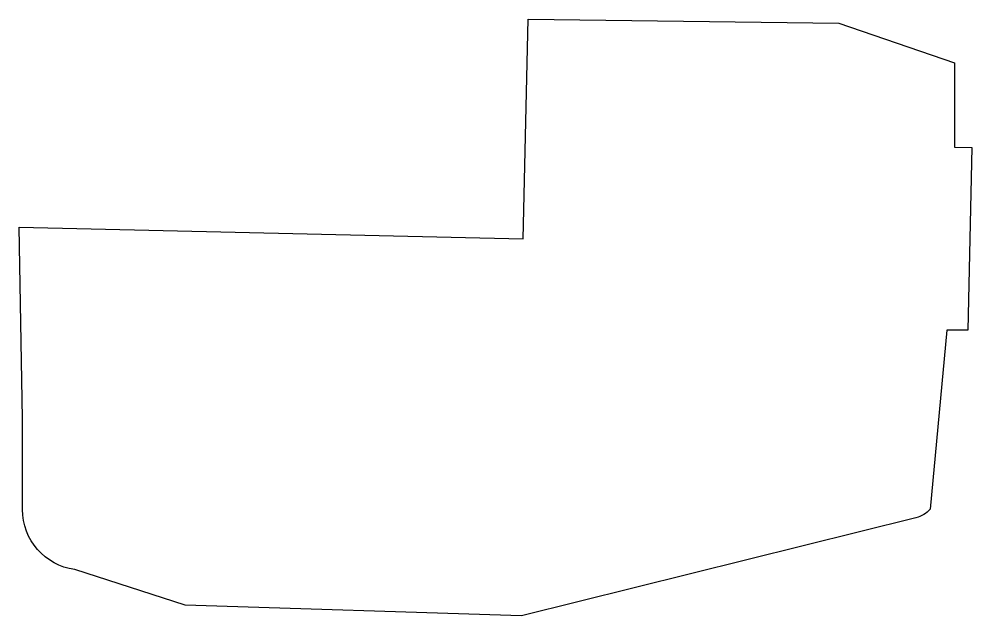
# Model space of a CAD drawing. Header units: millimetres. Extents: x -27 to 81, y 28 to 95.
import ezdxf

# ---------------------------------------------------------------- set-up
doc = ezdxf.new("R2010")
doc.units = ezdxf.units.MM
doc.layers.get('0').update_dxf_attribs({"linetype": 'CONTINUOUS'})

msp = doc.modelspace()

# ---------------------------------------------------------------- linework, layer by layer
msp.add_lwpolyline([(78.55, 81), (80.5, 80.95), (80.04, 60.35), (77.66, 60.35), (75.78, 40.14, -0.151862), (74.19, 39.18), (29.68, 28.09), (-8.3, 29.3), (-20.75, 33.33, -0.37469), (-26.65, 40.1), (-26.65, 50.36), (-27.04, 71.95), (29.84, 70.66), (30.4, 95.45), (65.5, 95), (78.55, 90.5)], format="xyb", close=True)

doc.saveas('drawing.dxf')
